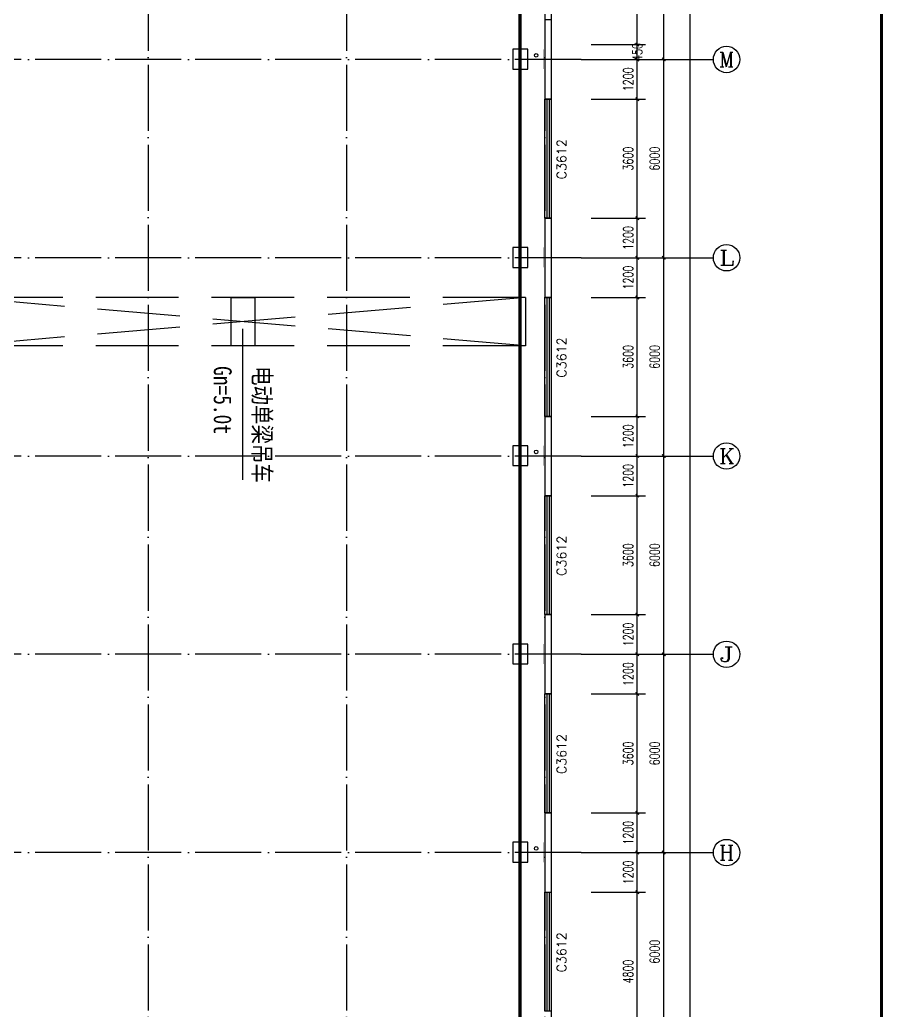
# Model space of a CAD drawing. Extents: x 683431 to 951238, y -788560 to -543702.
# Drawn here: x 854736 to 880852, y -664378 to -634378 of the extents above; entities that cross this region are included whole.
import ezdxf
from ezdxf.enums import TextEntityAlignment as Align

# ---------------------------------------------------------------- set-up
doc = ezdxf.new("R2010")
doc.units = 0
doc.header["$LTSCALE"] = 1000
doc.header["$MEASUREMENT"] = 0
for name, pattern in [('CENTER', [50.8, 31.75, -6.35, 6.35, -6.35]), ('DASH', [0.35, 0.25, -0.1]), ('DOTE', [2.42, 2, -0.2, 0.02, -0.2])]:
    doc.linetypes.add(name, pattern=pattern)
for name, color, linetype in [('3', 3, 'CENTER'), ('AXIS', 3, 'Continuous'), ('AXIS_TEXT', 7, 'Continuous'), ('DOTE', 1, 'Continuous'), ('GROUND', 2, 'Continuous'), ('PUB_TEXT', 3, 'Continuous'), ('PUB_TITLE', 4, 'Continuous'), ('RAIL', 163, 'Continuous'), ('WALL', 7, 'Continuous'), ('WINDOW', 4, 'Continuous'), ('WINDOW_TEXT', 7, 'Continuous')]:
    doc.layers.add(name, color=color, linetype=linetype)
doc.styles.add('-宋体', font='', dxfattribs={"width": 0.8})
doc.styles.add('_TCH_AXIS', font='COMPLEX', dxfattribs={"bigfont": 'GBCBIG'})
doc.styles.add('_TCH_DIM_T3', font='SIMPLEX', dxfattribs={"width": 0.705882, "bigfont": 'GBCBIG'})
doc.styles.add('_TCH_WINDOW', font='simplex_.ttf', dxfattribs={"height": 3.5, "bigfont": 'GBCBIG'})
doc.styles.add('COMPLEX', font='COMPLEX')
doc.styles.get('-宋体').set_extended_font_data('SimSun')
doc.dimstyles.new('_TCH_ARCH&&100', dxfattribs={"dimtxt": 297.5, "dimasz": 100, "dimexe": 250, "dimexo": 300, "dimgap": 126.25, "dimtad": 1, "dimdec": 0, "dimzin": 0, "dimdsep": 46, "dimtxsty": '_TCH_DIM_T3', "dimblk": 'ARCHTICK', "dimcen": 0.09, "dimazin": 2, "dimtfac": 1, "dimtdec": 0, "dimtix": 1, "dimtmove": 2, "dimatfit": 3, "dimfxl": 0, "dimtolj": 1, "dimtzin": 0, "dimarcsym": 0})

# ---------------------------------------------------------------- blocks, each defined once
blk = doc.blocks.new('_ArchTick')
at = {"color": 0, "linetype": 'ByBlock', "const_width": 0.4}
blk.add_lwpolyline([(-0.5, -0.5), (0.5, 0.5)], dxfattribs=at)
blk = doc.blocks.new('*D208')
at = {"layer": 'AXIS', "color": 0, "lineweight": -2}
for p, q in [((872015, -660778), (873665, -660778)), ((873415, -665578), (873415, -660778)), ((872015, -665578), (873665, -665578))]:
    blk.add_line(p, q, dxfattribs=at)
at = {"layer": 'Defpoints', "color": 0}
for p in [(871715, -660778), (873415, -660778), (871715, -665578)]:
    blk.add_point(p, dxfattribs=at)
at = {"layer": 'AXIS', "color": 0, "lineweight": -2, "xscale": 100, "yscale": 100, "zscale": 100}
for p, rotation in [((873415, -660778), 90), ((873415, -665578), 270)]:
    blk.add_blockref('_ArchTick', p, dxfattribs=dict(at, rotation=rotation))
at = {"layer": 'AXIS', "color": 0, "insert": (873140, -663178), "char_height": 297.5, "attachment_point": 5, "rotation": 90, "style": '_TCH_DIM_T3'}
blk.add_mtext('\\A1;4800', dxfattribs=at)
blk = doc.blocks.new('*D209')
at = {"layer": 'AXIS', "color": 0, "lineweight": -2}
for p, q in [((872015, -659578), (873665, -659578)), ((873415, -660778), (873415, -659578)), ((872015, -660778), (873665, -660778))]:
    blk.add_line(p, q, dxfattribs=at)
at = {"layer": 'Defpoints', "color": 0}
for p in [(871715, -659578), (873415, -659578), (871715, -660778)]:
    blk.add_point(p, dxfattribs=at)
at = {"layer": 'AXIS', "color": 0, "lineweight": -2, "xscale": 100, "yscale": 100, "zscale": 100}
for p, rotation in [((873415, -659578), 90), ((873415, -660778), 270)]:
    blk.add_blockref('_ArchTick', p, dxfattribs=dict(at, rotation=rotation))
at = {"layer": 'AXIS', "color": 0, "insert": (873140, -660178), "char_height": 297.5, "attachment_point": 5, "rotation": 90, "style": '_TCH_DIM_T3'}
blk.add_mtext('\\A1;1200', dxfattribs=at)
blk = doc.blocks.new('*D210')
at = {"layer": 'AXIS', "color": 0, "lineweight": -2}
for p, q in [((872015, -658378), (873665, -658378)), ((873415, -659578), (873415, -658378)), ((872015, -659578), (873665, -659578))]:
    blk.add_line(p, q, dxfattribs=at)
at = {"layer": 'Defpoints', "color": 0}
for p in [(871715, -658378), (873415, -658378), (871715, -659578)]:
    blk.add_point(p, dxfattribs=at)
at = {"layer": 'AXIS', "color": 0, "lineweight": -2, "xscale": 100, "yscale": 100, "zscale": 100}
for p, rotation in [((873415, -658378), 90), ((873415, -659578), 270)]:
    blk.add_blockref('_ArchTick', p, dxfattribs=dict(at, rotation=rotation))
at = {"layer": 'AXIS', "color": 0, "insert": (873140, -658978), "char_height": 297.5, "attachment_point": 5, "rotation": 90, "style": '_TCH_DIM_T3'}
blk.add_mtext('\\A1;1200', dxfattribs=at)
blk = doc.blocks.new('*D211')
at = {"layer": 'AXIS', "color": 0, "lineweight": -2}
for p, q in [((872015, -654778), (873665, -654778)), ((873415, -658378), (873415, -654778)), ((872015, -658378), (873665, -658378))]:
    blk.add_line(p, q, dxfattribs=at)
at = {"layer": 'Defpoints', "color": 0}
for p in [(871715, -654778), (873415, -654778), (871715, -658378)]:
    blk.add_point(p, dxfattribs=at)
at = {"layer": 'AXIS', "color": 0, "lineweight": -2, "xscale": 100, "yscale": 100, "zscale": 100}
for p, rotation in [((873415, -654778), 90), ((873415, -658378), 270)]:
    blk.add_blockref('_ArchTick', p, dxfattribs=dict(at, rotation=rotation))
at = {"layer": 'AXIS', "color": 0, "insert": (873140, -656578), "char_height": 297.5, "attachment_point": 5, "rotation": 90, "style": '_TCH_DIM_T3'}
blk.add_mtext('\\A1;3600', dxfattribs=at)
blk = doc.blocks.new('*D212')
at = {"layer": 'AXIS', "color": 0, "lineweight": -2}
for p, q in [((872015, -653578), (873665, -653578)), ((873415, -654778), (873415, -653578)), ((872015, -654778), (873665, -654778))]:
    blk.add_line(p, q, dxfattribs=at)
at = {"layer": 'Defpoints', "color": 0}
for p in [(871715, -653578), (873415, -653578), (871715, -654778)]:
    blk.add_point(p, dxfattribs=at)
at = {"layer": 'AXIS', "color": 0, "lineweight": -2, "xscale": 100, "yscale": 100, "zscale": 100}
for p, rotation in [((873415, -653578), 90), ((873415, -654778), 270)]:
    blk.add_blockref('_ArchTick', p, dxfattribs=dict(at, rotation=rotation))
at = {"layer": 'AXIS', "color": 0, "insert": (873140, -654178), "char_height": 297.5, "attachment_point": 5, "rotation": 90, "style": '_TCH_DIM_T3'}
blk.add_mtext('\\A1;1200', dxfattribs=at)
blk = doc.blocks.new('*D213')
at = {"layer": 'AXIS', "color": 0, "lineweight": -2}
for p, q in [((872015, -652378), (873665, -652378)), ((873415, -653578), (873415, -652378)), ((872015, -653578), (873665, -653578))]:
    blk.add_line(p, q, dxfattribs=at)
at = {"layer": 'Defpoints', "color": 0}
for p in [(871715, -652378), (873415, -652378), (871715, -653578)]:
    blk.add_point(p, dxfattribs=at)
at = {"layer": 'AXIS', "color": 0, "lineweight": -2, "xscale": 100, "yscale": 100, "zscale": 100}
for p, rotation in [((873415, -652378), 90), ((873415, -653578), 270)]:
    blk.add_blockref('_ArchTick', p, dxfattribs=dict(at, rotation=rotation))
at = {"layer": 'AXIS', "color": 0, "insert": (873140, -652978), "char_height": 297.5, "attachment_point": 5, "rotation": 90, "style": '_TCH_DIM_T3'}
blk.add_mtext('\\A1;1200', dxfattribs=at)
blk = doc.blocks.new('*D214')
at = {"layer": 'AXIS', "color": 0, "lineweight": -2}
for p, q in [((872015, -648778), (873665, -648778)), ((873415, -652378), (873415, -648778)), ((872015, -652378), (873665, -652378))]:
    blk.add_line(p, q, dxfattribs=at)
at = {"layer": 'Defpoints', "color": 0}
for p in [(871715, -648778), (873415, -648778), (871715, -652378)]:
    blk.add_point(p, dxfattribs=at)
at = {"layer": 'AXIS', "color": 0, "lineweight": -2, "xscale": 100, "yscale": 100, "zscale": 100}
for p, rotation in [((873415, -648778), 90), ((873415, -652378), 270)]:
    blk.add_blockref('_ArchTick', p, dxfattribs=dict(at, rotation=rotation))
at = {"layer": 'AXIS', "color": 0, "insert": (873140, -650578), "char_height": 297.5, "attachment_point": 5, "rotation": 90, "style": '_TCH_DIM_T3'}
blk.add_mtext('\\A1;3600', dxfattribs=at)
blk = doc.blocks.new('*D215')
at = {"layer": 'AXIS', "color": 0, "lineweight": -2}
for p, q in [((872015, -647578), (873665, -647578)), ((873415, -648778), (873415, -647578)), ((872015, -648778), (873665, -648778))]:
    blk.add_line(p, q, dxfattribs=at)
at = {"layer": 'Defpoints', "color": 0}
for p in [(871715, -647578), (873415, -647578), (871715, -648778)]:
    blk.add_point(p, dxfattribs=at)
at = {"layer": 'AXIS', "color": 0, "lineweight": -2, "xscale": 100, "yscale": 100, "zscale": 100}
for p, rotation in [((873415, -647578), 90), ((873415, -648778), 270)]:
    blk.add_blockref('_ArchTick', p, dxfattribs=dict(at, rotation=rotation))
at = {"layer": 'AXIS', "color": 0, "insert": (873140, -648178), "char_height": 297.5, "attachment_point": 5, "rotation": 90, "style": '_TCH_DIM_T3'}
blk.add_mtext('\\A1;1200', dxfattribs=at)
blk = doc.blocks.new('*D216')
at = {"layer": 'AXIS', "color": 0, "lineweight": -2}
for p, q in [((872015, -646378), (873665, -646378)), ((873415, -647578), (873415, -646378)), ((872015, -647578), (873665, -647578))]:
    blk.add_line(p, q, dxfattribs=at)
at = {"layer": 'Defpoints', "color": 0}
for p in [(871715, -646378), (873415, -646378), (871715, -647578)]:
    blk.add_point(p, dxfattribs=at)
at = {"layer": 'AXIS', "color": 0, "lineweight": -2, "xscale": 100, "yscale": 100, "zscale": 100}
for p, rotation in [((873415, -646378), 90), ((873415, -647578), 270)]:
    blk.add_blockref('_ArchTick', p, dxfattribs=dict(at, rotation=rotation))
at = {"layer": 'AXIS', "color": 0, "insert": (873140, -646978), "char_height": 297.5, "attachment_point": 5, "rotation": 90, "style": '_TCH_DIM_T3'}
blk.add_mtext('\\A1;1200', dxfattribs=at)
blk = doc.blocks.new('*D217')
at = {"layer": 'AXIS', "color": 0, "lineweight": -2}
for p, q in [((872015, -642778), (873665, -642778)), ((873415, -646378), (873415, -642778)), ((872015, -646378), (873665, -646378))]:
    blk.add_line(p, q, dxfattribs=at)
at = {"layer": 'Defpoints', "color": 0}
for p in [(871715, -642778), (873415, -642778), (871715, -646378)]:
    blk.add_point(p, dxfattribs=at)
at = {"layer": 'AXIS', "color": 0, "lineweight": -2, "xscale": 100, "yscale": 100, "zscale": 100}
for p, rotation in [((873415, -642778), 90), ((873415, -646378), 270)]:
    blk.add_blockref('_ArchTick', p, dxfattribs=dict(at, rotation=rotation))
at = {"layer": 'AXIS', "color": 0, "insert": (873140, -644578), "char_height": 297.5, "attachment_point": 5, "rotation": 90, "style": '_TCH_DIM_T3'}
blk.add_mtext('\\A1;3600', dxfattribs=at)
blk = doc.blocks.new('*D218')
at = {"layer": 'AXIS', "color": 0, "lineweight": -2}
for p, q in [((872015, -641578), (873665, -641578)), ((873415, -642778), (873415, -641578)), ((872015, -642778), (873665, -642778))]:
    blk.add_line(p, q, dxfattribs=at)
at = {"layer": 'Defpoints', "color": 0}
for p in [(871715, -641578), (873415, -641578), (871715, -642778)]:
    blk.add_point(p, dxfattribs=at)
at = {"layer": 'AXIS', "color": 0, "lineweight": -2, "xscale": 100, "yscale": 100, "zscale": 100}
for p, rotation in [((873415, -641578), 90), ((873415, -642778), 270)]:
    blk.add_blockref('_ArchTick', p, dxfattribs=dict(at, rotation=rotation))
at = {"layer": 'AXIS', "color": 0, "insert": (873140, -642178), "char_height": 297.5, "attachment_point": 5, "rotation": 90, "style": '_TCH_DIM_T3'}
blk.add_mtext('\\A1;1200', dxfattribs=at)
blk = doc.blocks.new('*D219')
at = {"layer": 'AXIS', "color": 0, "lineweight": -2}
for p, q in [((872015, -640378), (873665, -640378)), ((873415, -641578), (873415, -640378)), ((872015, -641578), (873665, -641578))]:
    blk.add_line(p, q, dxfattribs=at)
at = {"layer": 'Defpoints', "color": 0}
for p in [(871715, -640378), (873415, -640378), (871715, -641578)]:
    blk.add_point(p, dxfattribs=at)
at = {"layer": 'AXIS', "color": 0, "lineweight": -2, "xscale": 100, "yscale": 100, "zscale": 100}
for p, rotation in [((873415, -640378), 90), ((873415, -641578), 270)]:
    blk.add_blockref('_ArchTick', p, dxfattribs=dict(at, rotation=rotation))
at = {"layer": 'AXIS', "color": 0, "insert": (873140, -640978), "char_height": 297.5, "attachment_point": 5, "rotation": 90, "style": '_TCH_DIM_T3'}
blk.add_mtext('\\A1;1200', dxfattribs=at)
blk = doc.blocks.new('*D220')
at = {"layer": 'AXIS', "color": 0, "lineweight": -2}
for p, q in [((872015, -636778), (873665, -636778)), ((873415, -640378), (873415, -636778)), ((872015, -640378), (873665, -640378))]:
    blk.add_line(p, q, dxfattribs=at)
at = {"layer": 'Defpoints', "color": 0}
for p in [(871715, -636778), (873415, -636778), (871715, -640378)]:
    blk.add_point(p, dxfattribs=at)
at = {"layer": 'AXIS', "color": 0, "lineweight": -2, "xscale": 100, "yscale": 100, "zscale": 100}
for p, rotation in [((873415, -636778), 90), ((873415, -640378), 270)]:
    blk.add_blockref('_ArchTick', p, dxfattribs=dict(at, rotation=rotation))
at = {"layer": 'AXIS', "color": 0, "insert": (873140, -638578), "char_height": 297.5, "attachment_point": 5, "rotation": 90, "style": '_TCH_DIM_T3'}
blk.add_mtext('\\A1;3600', dxfattribs=at)
blk = doc.blocks.new('*D221')
at = {"layer": 'AXIS', "color": 0, "lineweight": -2}
for p, q in [((872015, -635578), (873665, -635578)), ((873415, -636778), (873415, -635578)), ((872015, -636778), (873665, -636778))]:
    blk.add_line(p, q, dxfattribs=at)
at = {"layer": 'Defpoints', "color": 0}
for p in [(871715, -635578), (873415, -635578), (871715, -636778)]:
    blk.add_point(p, dxfattribs=at)
at = {"layer": 'AXIS', "color": 0, "lineweight": -2, "xscale": 100, "yscale": 100, "zscale": 100}
for p, rotation in [((873415, -635578), 90), ((873415, -636778), 270)]:
    blk.add_blockref('_ArchTick', p, dxfattribs=dict(at, rotation=rotation))
at = {"layer": 'AXIS', "color": 0, "insert": (873140, -636178), "char_height": 297.5, "attachment_point": 5, "rotation": 90, "style": '_TCH_DIM_T3'}
blk.add_mtext('\\A1;1200', dxfattribs=at)
blk = doc.blocks.new('*D222')
at = {"layer": 'AXIS', "color": 0, "lineweight": -2}
for p, q in [((872015, -635128), (873665, -635128)), ((873415, -635578), (873415, -635128)), ((872015, -635578), (873665, -635578))]:
    blk.add_line(p, q, dxfattribs=at)
at = {"layer": 'Defpoints', "color": 0}
for p in [(871715, -635128), (873415, -635128), (871715, -635578)]:
    blk.add_point(p, dxfattribs=at)
at = {"layer": 'AXIS', "color": 0, "lineweight": -2, "xscale": 100, "yscale": 100, "zscale": 100}
for p, rotation in [((873415, -635128), 90), ((873415, -635578), 270)]:
    blk.add_blockref('_ArchTick', p, dxfattribs=dict(at, rotation=rotation))
at = {"layer": 'AXIS', "color": 0, "insert": (873414, -635353), "char_height": 297.5, "attachment_point": 5, "rotation": 90, "style": '_TCH_DIM_T3'}
blk.add_mtext('\\A1;450', dxfattribs=at)
blk = doc.blocks.new('*D223')
at = {"layer": 'AXIS', "color": 0, "lineweight": -2}
for p, q in [((872015, -630028), (873665, -630028)), ((873415, -635128), (873415, -630028)), ((872015, -635128), (873665, -635128))]:
    blk.add_line(p, q, dxfattribs=at)
at = {"layer": 'Defpoints', "color": 0}
for p in [(871715, -630028), (873415, -630028), (871715, -635128)]:
    blk.add_point(p, dxfattribs=at)
at = {"layer": 'AXIS', "color": 0, "lineweight": -2, "xscale": 100, "yscale": 100, "zscale": 100}
for p, rotation in [((873415, -630028), 90), ((873415, -635128), 270)]:
    blk.add_blockref('_ArchTick', p, dxfattribs=dict(at, rotation=rotation))
at = {"layer": 'AXIS', "color": 0, "insert": (873140, -632578), "char_height": 297.5, "attachment_point": 5, "rotation": 90, "style": '_TCH_DIM_T3'}
blk.add_mtext('\\A1;5100', dxfattribs=at)
blk = doc.blocks.new('*D280')
at = {"layer": 'AXIS', "color": 0, "lineweight": -2}
for p, q in [((872015, -659578), (874465, -659578)), ((874215, -665578), (874215, -659578)), ((872015, -665578), (874465, -665578))]:
    blk.add_line(p, q, dxfattribs=at)
at = {"layer": 'Defpoints', "color": 0}
for p in [(871715, -659578), (874215, -659578), (871715, -665578)]:
    blk.add_point(p, dxfattribs=at)
at = {"layer": 'AXIS', "color": 0, "lineweight": -2, "xscale": 100, "yscale": 100, "zscale": 100}
for p, rotation in [((874215, -659578), 90), ((874215, -665578), 270)]:
    blk.add_blockref('_ArchTick', p, dxfattribs=dict(at, rotation=rotation))
at = {"layer": 'AXIS', "color": 0, "insert": (873940, -662578), "char_height": 297.5, "attachment_point": 5, "rotation": 90, "style": '_TCH_DIM_T3'}
blk.add_mtext('\\A1;6000', dxfattribs=at)
blk = doc.blocks.new('*D281')
at = {"layer": 'AXIS', "color": 0, "lineweight": -2}
for p, q in [((872015, -653578), (874465, -653578)), ((874215, -659578), (874215, -653578)), ((872015, -659578), (874465, -659578))]:
    blk.add_line(p, q, dxfattribs=at)
at = {"layer": 'Defpoints', "color": 0}
for p in [(871715, -653578), (874215, -653578), (871715, -659578)]:
    blk.add_point(p, dxfattribs=at)
at = {"layer": 'AXIS', "color": 0, "lineweight": -2, "xscale": 100, "yscale": 100, "zscale": 100}
for p, rotation in [((874215, -653578), 90), ((874215, -659578), 270)]:
    blk.add_blockref('_ArchTick', p, dxfattribs=dict(at, rotation=rotation))
at = {"layer": 'AXIS', "color": 0, "insert": (873940, -656578), "char_height": 297.5, "attachment_point": 5, "rotation": 90, "style": '_TCH_DIM_T3'}
blk.add_mtext('\\A1;6000', dxfattribs=at)
blk = doc.blocks.new('*D282')
at = {"layer": 'AXIS', "color": 0, "lineweight": -2}
for p, q in [((872015, -647578), (874465, -647578)), ((874215, -653578), (874215, -647578)), ((872015, -653578), (874465, -653578))]:
    blk.add_line(p, q, dxfattribs=at)
at = {"layer": 'Defpoints', "color": 0}
for p in [(871715, -647578), (874215, -647578), (871715, -653578)]:
    blk.add_point(p, dxfattribs=at)
at = {"layer": 'AXIS', "color": 0, "lineweight": -2, "xscale": 100, "yscale": 100, "zscale": 100}
for p, rotation in [((874215, -647578), 90), ((874215, -653578), 270)]:
    blk.add_blockref('_ArchTick', p, dxfattribs=dict(at, rotation=rotation))
at = {"layer": 'AXIS', "color": 0, "insert": (873940, -650578), "char_height": 297.5, "attachment_point": 5, "rotation": 90, "style": '_TCH_DIM_T3'}
blk.add_mtext('\\A1;6000', dxfattribs=at)
blk = doc.blocks.new('*D283')
at = {"layer": 'AXIS', "color": 0, "lineweight": -2}
for p, q in [((872015, -641578), (874465, -641578)), ((874215, -647578), (874215, -641578)), ((872015, -647578), (874465, -647578))]:
    blk.add_line(p, q, dxfattribs=at)
at = {"layer": 'Defpoints', "color": 0}
for p in [(871715, -641578), (874215, -641578), (871715, -647578)]:
    blk.add_point(p, dxfattribs=at)
at = {"layer": 'AXIS', "color": 0, "lineweight": -2, "xscale": 100, "yscale": 100, "zscale": 100}
for p, rotation in [((874215, -641578), 90), ((874215, -647578), 270)]:
    blk.add_blockref('_ArchTick', p, dxfattribs=dict(at, rotation=rotation))
at = {"layer": 'AXIS', "color": 0, "insert": (873940, -644578), "char_height": 297.5, "attachment_point": 5, "rotation": 90, "style": '_TCH_DIM_T3'}
blk.add_mtext('\\A1;6000', dxfattribs=at)
blk = doc.blocks.new('*D284')
at = {"layer": 'AXIS', "color": 0, "lineweight": -2}
for p, q in [((872015, -635578), (874465, -635578)), ((874215, -641578), (874215, -635578)), ((872015, -641578), (874465, -641578))]:
    blk.add_line(p, q, dxfattribs=at)
at = {"layer": 'Defpoints', "color": 0}
for p in [(871715, -635578), (874215, -635578), (871715, -641578)]:
    blk.add_point(p, dxfattribs=at)
at = {"layer": 'AXIS', "color": 0, "lineweight": -2, "xscale": 100, "yscale": 100, "zscale": 100}
for p, rotation in [((874215, -635578), 90), ((874215, -641578), 270)]:
    blk.add_blockref('_ArchTick', p, dxfattribs=dict(at, rotation=rotation))
at = {"layer": 'AXIS', "color": 0, "insert": (873940, -638578), "char_height": 297.5, "attachment_point": 5, "rotation": 90, "style": '_TCH_DIM_T3'}
blk.add_mtext('\\A1;6000', dxfattribs=at)
blk = doc.blocks.new('*D285')
at = {"layer": 'AXIS', "color": 0, "lineweight": -2}
for p, q in [((872015, -629578), (874465, -629578)), ((874215, -635578), (874215, -629578)), ((872015, -635578), (874465, -635578))]:
    blk.add_line(p, q, dxfattribs=at)
at = {"layer": 'Defpoints', "color": 0}
for p in [(871715, -629578), (874215, -629578), (871715, -635578)]:
    blk.add_point(p, dxfattribs=at)
at = {"layer": 'AXIS', "color": 0, "lineweight": -2, "xscale": 100, "yscale": 100, "zscale": 100}
for p, rotation in [((874215, -629578), 90), ((874215, -635578), 270)]:
    blk.add_blockref('_ArchTick', p, dxfattribs=dict(at, rotation=rotation))
at = {"layer": 'AXIS', "color": 0, "insert": (873940, -632578), "char_height": 297.5, "attachment_point": 5, "rotation": 90, "style": '_TCH_DIM_T3'}
blk.add_mtext('\\A1;6000', dxfattribs=at)
blk = doc.blocks.new('*D286')
at = {"layer": 'AXIS', "color": 0, "lineweight": -2}
for p, q in [((872015, -629578), (875265, -629578)), ((875015, -701578), (875015, -629578)), ((872015, -701578), (875265, -701578))]:
    blk.add_line(p, q, dxfattribs=at)
at = {"layer": 'Defpoints', "color": 0}
for p in [(871715, -629578), (875015, -629578), (871715, -701578)]:
    blk.add_point(p, dxfattribs=at)
at = {"layer": 'AXIS', "color": 0, "lineweight": -2, "xscale": 100, "yscale": 100, "zscale": 100}
for p, rotation in [((875015, -629578), 90), ((875015, -701578), 270)]:
    blk.add_blockref('_ArchTick', p, dxfattribs=dict(at, rotation=rotation))
at = {"layer": 'AXIS', "color": 0, "insert": (874740, -665578), "char_height": 297.5, "attachment_point": 5, "rotation": 90, "style": '_TCH_DIM_T3'}
blk.add_mtext('\\A1;72000', dxfattribs=at)
blk = doc.blocks.new('_AXISO')
blk.add_circle((0, 0), 0.5)
at = {"layer": 'AXIS_TEXT', "style": 'COMPLEX', "width": 1.041667}
blk.add_attdef('A', text='', height=0.56, dxfattribs=at).set_placement((-0.25, -0.28), (0.25, -0.28), align=Align.FIT)
blk = doc.blocks.new('$WINLIB2D$00000001')
at = {"color": 0}
for points in [[(-0.5, 0.5), (-0.5, -0.5)], [(-0.5, 0.5), (0.5, 0.5)], [(0.5, -0.5), (0.5, 0.5)], [(0.5, 0.1667), (-0.5, 0.1667)], [(0.5, -0.1667), (-0.5, -0.1667)], [(-0.5, -0.5), (0.5, -0.5)]]:
    blk.add_lwpolyline(points, dxfattribs=at)

msp = doc.modelspace()

# ---------------------------------------------------------------- linework, layer by layer
at = {"linetype": 'Continuous'}
for points in [[(869649.9, -635267.4), (869649.9, -635870.8), (870099.9, -635870.8), (870099.9, -635267.4)], [(869649.9, -641267.2), (869649.9, -641870.5), (870099.9, -641870.5), (870099.9, -641267.2)], [(869649.9, -647264.9), (869649.9, -647868.3), (870099.9, -647868.3), (870099.9, -647264.9)], [(869649.9, -653267.4), (869649.9, -653870.8), (870099.9, -653870.8), (870099.9, -653267.4)], [(869649.9, -659267.4), (869649.9, -659870.8), (870099.9, -659870.8), (870099.9, -659267.4)]]:
    msp.add_lwpolyline(points, close=True, dxfattribs=at)
at = {"ltscale": 10, "const_width": 20}
for points in [[(870099.9, -635870.5), (870099.9, -635285.7)], [(870587.5, -635852.2), (870587.5, -635267.4)], [(870587.5, -635852.2), (870587.5, -635267.4)], [(870587.5, -635852.2), (870587.5, -635267.4)], [(870587.5, -635854.7), (870587.5, -635269.9)], [(870587.5, -635870.5), (870587.5, -635285.7)], [(870587.5, -635870.8), (870587.5, -635286)], [(870099.9, -635578.1), (870587.5, -635578.1)], [(870099.9, -641870.5), (870099.9, -641285.7)], [(870587.5, -641852.2), (870587.5, -641267.4)], [(870587.5, -641852.2), (870587.5, -641267.4)], [(870587.5, -641852.2), (870587.5, -641267.4)], [(870587.5, -641854.7), (870587.5, -641269.9)], [(870587.5, -641870.5), (870587.5, -641285.7)], [(870587.5, -641870.8), (870587.5, -641286)], [(870099.9, -641578.1), (870587.5, -641578.1)], [(870099.9, -647870.5), (870099.9, -647285.7)], [(870587.5, -647852.2), (870587.5, -647267.4)], [(870587.5, -647852.2), (870587.5, -647267.4)], [(870587.5, -647852.2), (870587.5, -647267.4)], [(870587.5, -647854.7), (870587.5, -647269.9)], [(870587.5, -647870.5), (870587.5, -647285.7)], [(870587.5, -647870.8), (870587.5, -647286)], [(870099.9, -647578.1), (870587.5, -647578.1)], [(870099.9, -653870.5), (870099.9, -653285.7)], [(870587.5, -653852.2), (870587.5, -653267.4)], [(870587.5, -653852.2), (870587.5, -653267.4)], [(870587.5, -653852.2), (870587.5, -653267.4)], [(870587.5, -653854.7), (870587.5, -653269.9)], [(870587.5, -653870.5), (870587.5, -653285.7)], [(870587.5, -653870.8), (870587.5, -653286)], [(870099.9, -653578.1), (870587.5, -653578.1)], [(870099.9, -659870.5), (870099.9, -659285.7)], [(870587.5, -659852.2), (870587.5, -659267.4)], [(870587.5, -659852.2), (870587.5, -659267.4)], [(870587.5, -659852.2), (870587.5, -659267.4)], [(870587.5, -659854.7), (870587.5, -659269.9)], [(870587.5, -659870.5), (870587.5, -659285.7)], [(870587.5, -659870.8), (870587.5, -659286)], [(870099.9, -659578.1), (870587.5, -659578.1)]]:
    msp.add_lwpolyline(points, dxfattribs=at)
at = {"layer": '3', "color": 0, "linetype": 'DOTE', "const_width": 100}
msp.add_lwpolyline([(869870.1, -629578.1), (869870.1, -701578.1)], dxfattribs=at)
at = {"layer": 'AXIS'}
for p, q in [((871715.3, -635578.1), (875715.3, -635578.1)), ((871715.3, -641578.1), (875715.3, -641578.1)), ((871715.3, -647578.1), (875715.3, -647578.1)), ((871715.3, -653578.1), (875715.3, -653578.1)), ((871715.3, -659578.1), (875715.3, -659578.1))]:
    msp.add_line(p, q, dxfattribs=at)
at = {"layer": 'DOTE', "linetype": 'DOTE'}
for p, q in [((858615.3, -628478.1), (858615.3, -702578.1)), ((864615.3, -628478.1), (864615.3, -702578.1)), ((870615.3, -628478.1), (870615.3, -702578.1)), ((871715.3, -635578.1), (832965.3, -635578.1)), ((871715.3, -641578.1), (832965.3, -641578.1)), ((871715.3, -647578.1), (832965.3, -647578.1)), ((871715.3, -653578.1), (832965.3, -653578.1)), ((871715.3, -659578.1), (832965.3, -659578.1))]:
    msp.add_line(p, q, dxfattribs=at)
at = {"layer": 'GROUND'}
msp.add_line((870815.3, -701778.1), (870815.3, -629378.1), dxfattribs=at)
at = {"layer": 'PUB_TEXT', "color": 3, "linetype": 'DASH', "ltscale": 10}
for p, q in [((870036.9, -644243.4), (852938.9, -642780.7)), ((870036.9, -642780.7), (852938.9, -644243.4)), ((870036.9, -642780.7), (852938.9, -642780.7)), ((870036.9, -642780.7), (870036.9, -644243.4)), ((870036.9, -644243.4), (852938.9, -644243.4))]:
    msp.add_line(p, q, dxfattribs=at)
at = {"layer": 'PUB_TEXT'}
for q in [(861474.2, -648300.3), (861474.2, -646642.9)]:
    msp.add_line((861474.2, -643727), q, dxfattribs=at)
at = {"layer": 'PUB_TEXT', "color": 3, "linetype": 'DASH', "ltscale": 10}
msp.add_lwpolyline([(861845.9, -642780.7), (861845.9, -644243.4), (861130, -644243.4), (861130, -642780.7)], close=True, dxfattribs=at)
at = {"layer": 'PUB_TITLE', "const_width": 100}
msp.add_lwpolyline([(823402.4, -718849.5), (880802.4, -718849.5), (880802.4, -617249.5), (823402.4, -617249.5)], close=True, dxfattribs=at)
at = {"layer": 'RAIL', "ltscale": 0.5}
for centre in [(870355.8, -635452), (870355.8, -647452), (870355.8, -659452)]:
    msp.add_circle(centre, 55, dxfattribs=at)
at = {"layer": 'WALL', "color": 2}
for p, q in [((870815.3, -634378.1), (870615.3, -634378.1)), ((870615.3, -634378.1), (870615.3, -636778.1)), ((870815.3, -636778.1), (870815.3, -634378.1)), ((870615.3, -636778.1), (870815.3, -636778.1)), ((870815.3, -640378.1), (870615.3, -640378.1)), ((870615.3, -640378.1), (870615.3, -642778.1)), ((870815.3, -642778.1), (870815.3, -640378.1)), ((870615.3, -642778.1), (870815.3, -642778.1)), ((870815.3, -646378.1), (870615.3, -646378.1)), ((870615.3, -646378.1), (870615.3, -648778.1)), ((870815.3, -648778.1), (870815.3, -646378.1)), ((870615.3, -648778.1), (870815.3, -648778.1)), ((870815.3, -652378.1), (870615.3, -652378.1)), ((870615.3, -652378.1), (870615.3, -654778.1)), ((870815.3, -654778.1), (870815.3, -652378.1)), ((870615.3, -654778.1), (870815.3, -654778.1)), ((870815.3, -658378.1), (870615.3, -658378.1)), ((870615.3, -658378.1), (870615.3, -660778.1)), ((870815.3, -660778.1), (870815.3, -658378.1)), ((870615.3, -660778.1), (870815.3, -660778.1))]:
    msp.add_line(p, q, dxfattribs=at)

# ---------------------------------------------------------------- block references
at = {"layer": 'AXIS'}
ref = msp.add_blockref('_AXISO', (876115.3, -635578.1), dxfattribs=dict(at, xscale=800, yscale=800, zscale=800))
ref.add_attrib('A', 'M', dxfattribs={"layer": 'AXIS_TEXT', "ltscale": 0.5, "height": 452.5, "style": '_TCH_AXIS'}).set_placement((875889, -635804.4), (876341.6, -635804.4), align=Align.FIT)
ref = msp.add_blockref('_AXISO', (876115.3, -641578.1), dxfattribs=dict(at, xscale=800, yscale=800, zscale=800))
ref.add_attrib('A', 'L', dxfattribs={"layer": 'AXIS_TEXT', "ltscale": 0.5, "height": 452.5, "style": '_TCH_AXIS', "width": 1.4}).set_placement((875889, -641804.4), (876341.6, -641804.4), align=Align.FIT)
ref = msp.add_blockref('_AXISO', (876115.3, -647578.1), dxfattribs=dict(at, xscale=800, yscale=800, zscale=800))
ref.add_attrib('A', 'K', dxfattribs={"layer": 'AXIS_TEXT', "ltscale": 0.5, "height": 452.5, "style": '_TCH_AXIS', "width": 1.105263}).set_placement((875889, -647804.4), (876341.6, -647804.4), align=Align.FIT)
ref = msp.add_blockref('_AXISO', (876115.3, -653578.1), dxfattribs=dict(at, xscale=800, yscale=800, zscale=800))
ref.add_attrib('A', 'J', dxfattribs={"layer": 'AXIS_TEXT', "ltscale": 0.5, "height": 452.5, "style": '_TCH_AXIS', "width": 1.909091}).set_placement((875889, -653804.4), (876341.6, -653804.4), align=Align.FIT)
ref = msp.add_blockref('_AXISO', (876115.3, -659578.1), dxfattribs=dict(at, xscale=800, yscale=800, zscale=800))
ref.add_attrib('A', 'H', dxfattribs={"layer": 'AXIS_TEXT', "ltscale": 0.5, "height": 452.5, "style": '_TCH_AXIS', "width": 1.05}).set_placement((875889, -659804.4), (876341.6, -659804.4), align=Align.FIT)
at = {"layer": 'WINDOW'}
ref = msp.add_blockref('$WINLIB2D$00000001', (870715.3, -638578.1), dxfattribs=dict(at, xscale=3600, yscale=200, zscale=3600, rotation=90))
ref.add_attrib('A', 'C3612', (871265.3, -639205.5), dxfattribs={"layer": 'WINDOW_TEXT', "ltscale": 0.5, "height": 280.96, "rotation": 90, "style": '_TCH_WINDOW'})
ref = msp.add_blockref('$WINLIB2D$00000001', (870715.3, -644578.1), dxfattribs=dict(at, xscale=3600, yscale=200, zscale=3600, rotation=90))
ref.add_attrib('A', 'C3612', (871265.3, -645205.5), dxfattribs={"layer": 'WINDOW_TEXT', "ltscale": 0.5, "height": 280.96, "rotation": 90, "style": '_TCH_WINDOW'})
ref = msp.add_blockref('$WINLIB2D$00000001', (870715.3, -650578.1), dxfattribs=dict(at, xscale=3600, yscale=200, zscale=3600, rotation=90))
ref.add_attrib('A', 'C3612', (871265.3, -651205.5), dxfattribs={"layer": 'WINDOW_TEXT', "ltscale": 0.5, "height": 280.96, "rotation": 90, "style": '_TCH_WINDOW'})
ref = msp.add_blockref('$WINLIB2D$00000001', (870715.3, -656578.1), dxfattribs=dict(at, xscale=3600, yscale=200, zscale=3600, rotation=90))
ref.add_attrib('A', 'C3612', (871265.3, -657205.5), dxfattribs={"layer": 'WINDOW_TEXT', "ltscale": 0.5, "height": 280.96, "rotation": 90, "style": '_TCH_WINDOW'})
ref = msp.add_blockref('$WINLIB2D$00000001', (870715.3, -662578.1), dxfattribs=dict(at, xscale=3600, yscale=-200, zscale=3600, rotation=90))
ref.add_attrib('A', 'C3612', (871265.3, -663205.5), dxfattribs={"layer": 'WINDOW_TEXT', "ltscale": 0.5, "height": 280.96, "rotation": 90, "style": '_TCH_WINDOW'})

# ---------------------------------------------------------------- texts
at = {"layer": 'PUB_TEXT', "style": '-宋体', "width": 0.8}
for s, p in [('Gn=5.0t', (860604.3, -644855.9)), ('电动单梁吊车', (861793.4, -644855.9))]:
    msp.add_text(s, height=540, rotation=270, dxfattribs=at).set_placement(p)

# ---------------------------------------------------------------- dimensions: what is measured, and where the dimension line sits
at = {"layer": 'AXIS'}
for p1, p2, distance, picture, middle in [((871715.3, -635578.1), (871715.3, -629578.1), -2500, '*D285', (873940.3, -632578.1)), ((871715.3, -701578.1), (871715.3, -629578.1), -3300, '*D286', (874740.3, -665578.1)), ((871715.3, -635128.1), (871715.3, -630028.1), -1700, '*D223', (873140.3, -632578.1)), ((871715.3, -636778.1), (871715.3, -635578.1), -1700, '*D221', (873140.3, -636178.1)), ((871715.3, -641578.1), (871715.3, -635578.1), -2500, '*D284', (873940.3, -638578.1)), ((871715.3, -640378.1), (871715.3, -636778.1), -1700, '*D220', (873140.3, -638578.1)), ((871715.3, -641578.1), (871715.3, -640378.1), -1700, '*D219', (873140.3, -640978.1)), ((871715.3, -642778.1), (871715.3, -641578.1), -1700, '*D218', (873140.3, -642178.1)), ((871715.3, -647578.1), (871715.3, -641578.1), -2500, '*D283', (873940.3, -644578.1)), ((871715.3, -646378.1), (871715.3, -642778.1), -1700, '*D217', (873140.3, -644578.1)), ((871715.3, -647578.1), (871715.3, -646378.1), -1700, '*D216', (873140.3, -646978.1)), ((871715.3, -648778.1), (871715.3, -647578.1), -1700, '*D215', (873140.3, -648178.1)), ((871715.3, -653578.1), (871715.3, -647578.1), -2500, '*D282', (873940.3, -650578.1)), ((871715.3, -652378.1), (871715.3, -648778.1), -1700, '*D214', (873140.3, -650578.1)), ((871715.3, -653578.1), (871715.3, -652378.1), -1700, '*D213', (873140.3, -652978.1)), ((871715.3, -654778.1), (871715.3, -653578.1), -1700, '*D212', (873140.3, -654178.1)), ((871715.3, -659578.1), (871715.3, -653578.1), -2500, '*D281', (873940.3, -656578.1)), ((871715.3, -658378.1), (871715.3, -654778.1), -1700, '*D211', (873140.3, -656578.1)), ((871715.3, -659578.1), (871715.3, -658378.1), -1700, '*D210', (873140.3, -658978.1)), ((871715.3, -660778.1), (871715.3, -659578.1), -1700, '*D209', (873140.3, -660178.1)), ((871715.3, -665578.1), (871715.3, -659578.1), -2500, '*D280', (873940.3, -662578.1)), ((871715.3, -665578.1), (871715.3, -660778.1), -1700, '*D208', (873140.3, -663178.1))]:
    dim = msp.add_aligned_dim(p1=p1, p2=p2, distance=distance, dimstyle='_TCH_ARCH&&100', dxfattribs=at)
    dim.commit()
    dim.dimension.update_dxf_attribs({"geometry": picture, "text_midpoint": middle})
dim = msp.add_linear_dim(base=(873415.3, -635128.1), p1=(871715.3, -635578.1), p2=(871715.3, -635128.1), angle=90, dimstyle='_TCH_ARCH&&100', dxfattribs=at)
dim.commit()
dim.dimension.update_dxf_attribs({"geometry": '*D222', "text_midpoint": (873414.1, -635353.1), "dimtype": 161})

doc.saveas('drawing.dxf')
